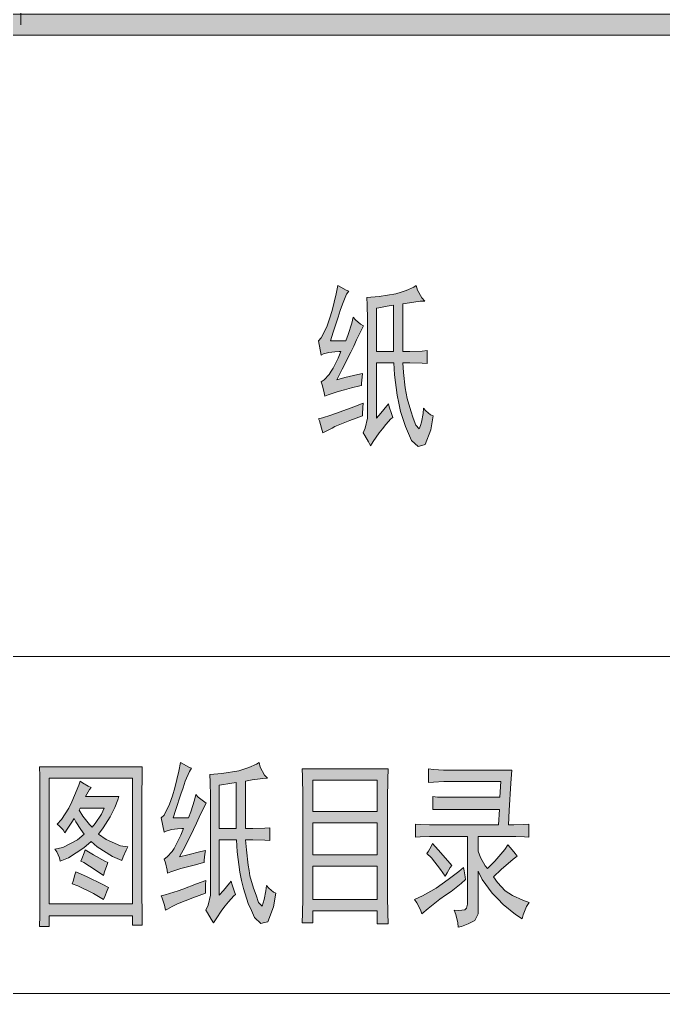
# Model space of a CAD drawing. Header units: millimetres. Extents: x 0 to 207, y 0 to 293.
# Drawn here: x 92.59 to 107.66, y 219.97 to 242.76 of the extents above; entities that cross this region are included whole.
import ezdxf

# ---------------------------------------------------------------- set-up
doc = ezdxf.new("R2010")
doc.units = ezdxf.units.MM

msp = doc.modelspace()

# ---------------------------------------------------------------- hatches: boundary and pattern name
h = msp.add_hatch(color=0)
h.dxf.hatch_style = 2
h.paths.add_polyline_path([(201.9935, 242.883972), (201.9935, 242.390083), (25.124833, 242.390083), (25.124833, 242.883972)])
h = msp.add_hatch(color=0)
h.dxf.hatch_style = 2
h.paths.add_polyline_path([(100.294722, 236.406972), (100.245333, 236.332889), (100.146556, 236.103583), (100.097167, 235.951889), (100.04425, 235.796667), (99.927833, 235.443889), (99.864333, 235.246333), (100.224167, 235.246333), (100.280611, 235.387444), (100.368806, 235.659083), (100.397028, 235.793139), (100.449944, 235.733167), (100.573417, 235.634389), (100.640444, 235.592056), (100.594583, 235.500333), (100.478167, 235.263972), (100.411139, 235.119333), (100.340583, 234.974694), (100.143028, 234.579583), (100.016028, 234.332639), (100.206528, 234.382028), (100.509917, 234.456111), (100.619278, 234.480806), (100.608694, 234.396139), (100.594583, 234.255028), (100.594583, 234.198583), (100.555778, 234.191528), (100.358222, 234.142139), (100.199472, 234.099806), (100.04425, 234.057472), (99.811417, 233.983389), (99.733806, 233.948111), (99.723222, 234.025722), (99.684417, 234.191528), (99.652667, 234.28325), (99.723222, 234.332639), (99.839639, 234.456111), (99.8855, 234.530194), (99.931361, 234.604278), (100.04425, 234.837111), (100.10775, 234.995861), (100.072472, 234.995861), (99.966639, 234.988806), (99.899611, 234.978222), (99.829056, 234.971167), (99.705583, 234.935889), (99.652667, 234.911194), (99.585639, 235.246333), (99.652667, 235.309833), (99.783194, 235.567361), (99.846694, 235.757861), (99.906667, 235.951889), (100.001917, 236.339944), (100.037194, 236.541028), (100.10775, 236.498694), (100.23475, 236.431667)])
h = msp.add_hatch(color=0)
h.paths.add_polyline_path([(101.328361, 233.450694), (101.2825, 233.418944), (101.159028, 233.284889), (101.084944, 233.186111), (101.007333, 233.087333), (100.86975, 232.88625), (100.80625, 232.787472), (100.756861, 232.879194), (100.672194, 233.027361), (100.629861, 233.087333), (100.682778, 233.20375), (100.735694, 233.436583), (100.735694, 233.549472), (100.735694, 235.592056), (100.735694, 235.750806), (100.728639, 236.082417), (100.721583, 236.258806), (101.003806, 236.2835), (101.398917, 236.343472), (101.518861, 236.382278), (101.638806, 236.421083), (101.815194, 236.498694), (101.875167, 236.541028), (101.903389, 236.431667), (102.002167, 236.248222), (102.072722, 236.174139), (101.966889, 236.167083), (101.712889, 236.131806), (101.561194, 236.107111), (101.561194, 234.995861), (101.727, 234.995861), (102.01275, 235.002917), (102.129167, 235.0135), (102.129167, 234.713639), (102.01275, 234.720694), (101.727, 234.731278), (101.561194, 234.731278), (101.578833, 234.498444), (101.617639, 234.142139), (101.642333, 234.015139), (101.6635, 233.891667), (101.744639, 233.602389), (101.804611, 233.433056), (101.861056, 233.26725), (101.945722, 233.182583), (101.973944, 233.260194), (101.998639, 233.337806), (102.037444, 233.542417), (102.048028, 233.665889), (102.100944, 233.602389), (102.210306, 233.510667), (102.270278, 233.485972), (102.217361, 233.161417), (102.083306, 232.815694), (102.002167, 232.794528), (101.921028, 232.773361), (101.765806, 232.914472), (101.69525, 233.07675), (101.621167, 233.239028), (101.508278, 233.591806), (101.465944, 233.782306), (101.427139, 233.972806), (101.367167, 234.449056), (101.349528, 234.731278), (100.943833, 234.731278), (100.943833, 233.433056), (101.042611, 233.549472), (101.183722, 233.718806), (101.222528, 233.768194), (101.240167, 233.701167), (101.293083, 233.542417)])
h.paths.add_polyline_path([(100.943833, 234.995861), (101.338944, 234.995861), (101.338944, 236.075361), (101.194306, 236.050667), (100.99675, 236.015389), (100.943833, 236.008333)])
h = msp.add_hatch(color=0)
h.dxf.hatch_style = 2
h.paths.add_polyline_path([(99.585639, 233.418944), (99.677361, 233.443639), (99.878444, 233.503611), (99.984278, 233.542417), (100.093639, 233.581222), (100.414667, 233.701167), (100.629861, 233.782306), (100.622806, 233.683528), (100.619278, 233.535361), (100.619278, 233.485972), (100.322944, 233.376611), (99.966639, 233.2355), (99.903139, 233.20375), (99.843167, 233.168472), (99.733806, 233.112028), (99.687944, 233.087333), (99.659722, 233.20375), (99.606806, 233.369556)])
h = msp.add_hatch(color=0)
h.dxf.hatch_style = 2
h.paths.add_polyline_path([(96.61525, 225.245083), (96.565861, 225.171), (96.467083, 224.941694), (96.417694, 224.79), (96.364778, 224.634778), (96.248361, 224.282), (96.184861, 224.084444), (96.544694, 224.084444), (96.601139, 224.225556), (96.689333, 224.497194), (96.717556, 224.63125), (96.770472, 224.571278), (96.893944, 224.4725), (96.960972, 224.430167), (96.915111, 224.341972), (96.798694, 224.102083), (96.731667, 223.957444), (96.661111, 223.812806), (96.463556, 223.417694), (96.336556, 223.17075), (96.527056, 223.220139), (96.830444, 223.294222), (96.939806, 223.318917), (96.929222, 223.237778), (96.915111, 223.096667), (96.915111, 223.036694), (96.876306, 223.029639), (96.67875, 222.98025), (96.52, 222.937917), (96.364778, 222.895583), (96.131944, 222.8215), (96.054333, 222.786222), (96.04375, 222.863833), (96.004944, 223.029639), (95.973194, 223.121361), (96.04375, 223.17075), (96.160167, 223.294222), (96.206028, 223.368306), (96.251889, 223.442389), (96.364778, 223.675222), (96.428278, 223.833972), (96.393, 223.833972), (96.287167, 223.826917), (96.220139, 223.816333), (96.149583, 223.809278), (96.026111, 223.774), (95.973194, 223.749306), (95.906167, 224.084444), (95.973194, 224.147944), (96.103722, 224.405472), (96.167222, 224.595972), (96.227194, 224.79), (96.322444, 225.178056), (96.357722, 225.379139), (96.428278, 225.336806), (96.555278, 225.269778)])
h = msp.add_hatch(color=0)
h.paths.add_polyline_path([(97.648889, 222.288806), (97.603028, 222.257056), (97.479556, 222.123), (97.405472, 222.024222), (97.327861, 221.925444), (97.190278, 221.724361), (97.126778, 221.625583), (97.077389, 221.717306), (96.992722, 221.865472), (96.950389, 221.925444), (97.003306, 222.041861), (97.056222, 222.274694), (97.056222, 222.387583), (97.056222, 224.430167), (97.056222, 224.588917), (97.049167, 224.920528), (97.045639, 225.096917), (97.324333, 225.121611), (97.719444, 225.181583), (97.839389, 225.220389), (97.959333, 225.259194), (98.135722, 225.336806), (98.195694, 225.379139), (98.223917, 225.269778), (98.322694, 225.086333), (98.39325, 225.01225), (98.287417, 225.005194), (98.033417, 224.969917), (97.881722, 224.945222), (97.881722, 223.833972), (98.051056, 223.833972), (98.333278, 223.841028), (98.449694, 223.851611), (98.449694, 223.55175), (98.333278, 223.558806), (98.051056, 223.569389), (97.881722, 223.569389), (97.899361, 223.336556), (97.938167, 222.98025), (97.962861, 222.85325), (97.984028, 222.729778), (98.065167, 222.4405), (98.125139, 222.274694), (98.181583, 222.105361), (98.26625, 222.020694), (98.294472, 222.098306), (98.319167, 222.175917), (98.357972, 222.380528), (98.368556, 222.504), (98.421472, 222.4405), (98.530833, 222.348778), (98.590806, 222.324083), (98.537889, 221.999528), (98.403833, 221.653806), (98.322694, 221.632639), (98.241556, 221.611472), (98.086333, 221.752583), (98.015778, 221.914861), (97.941694, 222.077139), (97.828806, 222.429917), (97.786472, 222.620417), (97.747667, 222.814444), (97.687694, 223.287167), (97.670056, 223.569389), (97.264361, 223.569389), (97.264361, 222.274694), (97.363139, 222.387583), (97.50425, 222.556917), (97.543056, 222.606306), (97.560694, 222.539278), (97.613611, 222.380528)])
h.paths.add_polyline_path([(97.264361, 223.833972), (97.659472, 223.833972), (97.659472, 224.913472), (97.514833, 224.888778), (97.317278, 224.8535), (97.264361, 224.846444)])
h = msp.add_hatch(color=0)
h.paths.add_polyline_path([(95.461667, 225.276833), (95.458139, 225.072222), (95.451083, 224.613611), (95.451083, 224.366667), (95.451083, 222.588667), (95.451083, 222.331139), (95.458139, 221.823139), (95.461667, 221.576194), (95.232361, 221.576194), (95.232361, 221.791389), (93.288556, 221.791389), (93.288556, 221.540917), (93.055722, 221.540917), (93.062778, 221.798444), (93.069833, 222.331139), (93.069833, 222.606306), (93.069833, 224.366667), (93.069833, 224.606556), (93.062778, 225.061639), (93.055722, 225.276833)])
h.paths.add_polyline_path([(95.232361, 222.073611), (95.232361, 225.01225), (93.288556, 225.01225), (93.288556, 222.073611)])
h = msp.add_hatch(color=0)
h.paths.add_polyline_path([(101.215472, 225.227444), (101.211944, 224.987556), (101.204889, 224.532472), (101.204889, 224.31375), (101.204889, 222.373472), (101.204889, 222.246472), (101.211944, 221.865472), (101.215472, 221.607944), (100.961472, 221.607944), (100.961472, 221.907806), (99.451583, 221.907806), (99.451583, 221.625583), (99.204639, 221.625583), (99.211694, 221.851361), (99.21875, 222.207667), (99.21875, 222.338194), (99.21875, 224.31375), (99.21875, 224.588917), (99.211694, 225.047528), (99.204639, 225.227444)])
h.paths.add_polyline_path([(100.961472, 222.172389), (100.961472, 222.955556), (99.451583, 222.955556), (99.451583, 222.172389)])
h.paths.add_polyline_path([(100.961472, 223.220139), (100.961472, 223.968028), (99.451583, 223.968028), (99.451583, 223.220139)])
h.paths.add_polyline_path([(100.961472, 224.232611), (100.961472, 224.962861), (99.451583, 224.962861), (99.451583, 224.232611)])
h = msp.add_hatch(color=0)
h.dxf.hatch_style = 2
h.paths.add_polyline_path([(102.263222, 224.282), (102.263222, 224.581861), (102.372583, 224.571278), (102.566611, 224.564222), (102.64775, 224.564222), (103.833083, 224.564222), (103.85425, 224.931111), (102.633639, 224.931111), (102.517222, 224.931111), (102.280861, 224.920528), (102.157389, 224.913472), (102.157389, 225.227444), (102.280861, 225.213333), (102.513694, 225.195694), (102.623056, 225.195694), (104.111778, 225.195694), (104.087083, 224.895833), (104.048278, 224.257306), (104.030639, 223.918639), (104.157639, 223.918639), (104.394, 223.925694), (104.506889, 223.93275), (104.506889, 223.632889), (104.408111, 223.643472), (104.2035, 223.650528), (104.097667, 223.650528), (103.321556, 223.650528), (103.321556, 223.301278), (103.378, 223.160167), (103.487361, 222.962611), (103.540278, 222.902639), (103.709611, 223.068444), (103.9495, 223.343611), (104.016528, 223.452972), (104.0765, 223.385944), (104.185861, 223.251889), (104.238778, 223.184861), (104.14, 223.121361), (103.861306, 222.877944), (103.681389, 222.705083), (103.773111, 222.571028), (103.953028, 222.380528), (104.041222, 222.324083), (104.129417, 222.264111), (104.365778, 222.158278), (104.517472, 222.105361), (104.453972, 222.006583), (104.372833, 221.816083), (104.355194, 221.724361), (104.196444, 221.823139), (103.910694, 222.055972), (103.780167, 222.190028), (103.649639, 222.324083), (103.420333, 222.645111), (103.321556, 222.839139), (103.321556, 221.957194), (103.321556, 221.840778), (103.243944, 221.682028), (103.169861, 221.643222), (103.09225, 221.600889), (102.937028, 221.540917), (102.855889, 221.526806), (102.848833, 221.625583), (102.802972, 221.823139), (102.764167, 221.925444), (102.873528, 221.914861), (103.007583, 221.928972), (103.02875, 221.950139), (103.053444, 221.971306), (103.074611, 222.066556), (103.074611, 222.140639), (103.074611, 223.650528), (102.284389, 223.650528), (102.182083, 223.650528), (101.966889, 223.643472), (101.857528, 223.632889), (101.857528, 223.93275), (101.966889, 223.925694), (102.182083, 223.918639), (102.284389, 223.918639), (103.797806, 223.918639), (103.818972, 224.282)])
h = msp.add_hatch(color=0)
h.paths.add_polyline_path([(94.26575, 224.797056), (94.230472, 224.747667), (94.166972, 224.638306), (94.13875, 224.581861), (94.918389, 224.581861), (94.893694, 224.507778), (94.819611, 224.324333), (94.766694, 224.214972), (94.713778, 224.109139), (94.5515, 223.851611), (94.442139, 223.699917), (94.615, 223.576444), (94.957194, 223.428278), (95.126528, 223.403583), (95.084194, 223.325972), (95.017167, 223.17075), (94.985417, 223.086083), (94.770222, 223.177806), (94.410389, 223.403583), (94.26575, 223.534111), (94.096417, 223.378889), (93.736583, 223.146056), (93.546083, 223.068444), (93.528444, 223.146056), (93.464944, 223.287167), (93.419083, 223.350667), (93.602528, 223.393), (93.944722, 223.569389), (94.103472, 223.699917), (94.022333, 223.809278), (93.905917, 223.992722), (93.870639, 224.066806), (93.817722, 223.982139), (93.708361, 223.816333), (93.648389, 223.735194), (93.609583, 223.802222), (93.521389, 223.901), (93.475528, 223.93275), (93.574306, 224.049167), (93.743639, 224.310222), (93.814194, 224.454861), (93.881222, 224.603028), (93.98, 224.846444), (94.01175, 224.945222), (94.068194, 224.906417), (94.195194, 224.828806)])
h.paths.add_polyline_path([(93.987056, 224.264361), (94.07525, 224.12325), (94.226944, 223.925694), (94.290444, 223.865722), (94.364528, 223.950389), (94.505639, 224.172639), (94.569139, 224.31375), (94.01175, 224.31375)])
h = msp.add_hatch(color=0)
h.dxf.hatch_style = 2
h.paths.add_polyline_path([(94.128167, 223.336556), (94.325722, 223.220139), (94.590306, 223.068444), (94.660861, 223.036694), (94.632639, 222.969667), (94.579722, 222.8215), (94.555028, 222.736833), (94.357472, 222.870889), (94.092889, 223.036694), (94.022333, 223.068444), (94.050556, 223.128417), (94.103472, 223.262472)])
h = msp.add_hatch(color=0)
h.dxf.hatch_style = 2
h.paths.add_polyline_path([(102.252639, 223.484722), (102.390222, 223.336556), (102.616, 223.079028), (102.704194, 222.969667), (102.668917, 222.920278), (102.594833, 222.796806), (102.5525, 222.722722), (102.443139, 222.877944), (102.227944, 223.146056), (102.122111, 223.251889), (102.157389, 223.301278), (102.220889, 223.417694)])
h = msp.add_hatch(color=0)
h.dxf.hatch_style = 2
h.paths.add_polyline_path([(103.02875, 222.638056), (102.926444, 222.546333), (102.690083, 222.362889), (102.559556, 222.274694), (102.429028, 222.182972), (102.153861, 221.96425), (102.005694, 221.840778), (101.970417, 221.9325), (101.88575, 222.098306), (101.832833, 222.172389), (102.019806, 222.257056), (102.344361, 222.4405), (102.481944, 222.539278), (102.623056, 222.638056), (102.873528, 222.828556), (102.982889, 222.920278), (102.993472, 222.846194), (103.018167, 222.705083)])
h = msp.add_hatch(color=0)
h.dxf.hatch_style = 2
h.paths.add_polyline_path([(93.905917, 222.8215), (94.159917, 222.712139), (94.544444, 222.528694), (94.671444, 222.454611), (94.643222, 222.387583), (94.586778, 222.246472), (94.555028, 222.172389), (94.318667, 222.3135), (93.951778, 222.496944), (93.824778, 222.539278), (93.845944, 222.606306), (93.888278, 222.747417)])
h = msp.add_hatch(color=0)
h.dxf.hatch_style = 2
h.paths.add_polyline_path([(95.906167, 222.257056), (95.997889, 222.28175), (96.198972, 222.34525), (96.304806, 222.380528), (96.414167, 222.419333), (96.735194, 222.539278), (96.950389, 222.620417), (96.946861, 222.521639), (96.939806, 222.373472), (96.939806, 222.324083), (96.643472, 222.214722), (96.287167, 222.073611), (96.223667, 222.041861), (96.163694, 222.006583), (96.054333, 221.950139), (96.008472, 221.925444), (95.98025, 222.041861), (95.927333, 222.207667)])

# ---------------------------------------------------------------- linework, layer by layer
at = {"color": 0, "lineweight": 0}
for points in [[(92.621806, 242.637028), (92.621806, 265.052528)], [(25.124833, 227.859167), (201.9935, 227.859167)], [(25.124833, 219.974583), (201.9935, 219.974583)]]:
    msp.add_lwpolyline(points, dxfattribs=at)
for points in [[(201.9935, 242.883972), (201.9935, 242.390083), (25.124833, 242.390083), (25.124833, 242.883972)], [(100.294722, 236.406972), (100.245333, 236.332889), (100.146556, 236.103583), (100.097167, 235.951889), (100.04425, 235.796667), (99.927833, 235.443889), (99.864333, 235.246333), (100.224167, 235.246333), (100.280611, 235.387444), (100.368806, 235.659083), (100.397028, 235.793139), (100.449944, 235.733167), (100.573417, 235.634389), (100.640444, 235.592056), (100.594583, 235.500333), (100.478167, 235.263972), (100.411139, 235.119333), (100.340583, 234.974694), (100.143028, 234.579583), (100.016028, 234.332639), (100.206528, 234.382028), (100.509917, 234.456111), (100.619278, 234.480806), (100.608694, 234.396139), (100.594583, 234.255028), (100.594583, 234.198583), (100.555778, 234.191528), (100.358222, 234.142139), (100.199472, 234.099806), (100.04425, 234.057472), (99.811417, 233.983389), (99.733806, 233.948111), (99.723222, 234.025722), (99.684417, 234.191528), (99.652667, 234.28325), (99.723222, 234.332639), (99.839639, 234.456111), (99.8855, 234.530194), (99.931361, 234.604278), (100.04425, 234.837111), (100.10775, 234.995861), (100.072472, 234.995861), (99.966639, 234.988806), (99.899611, 234.978222), (99.829056, 234.971167), (99.705583, 234.935889), (99.652667, 234.911194), (99.585639, 235.246333), (99.652667, 235.309833), (99.783194, 235.567361), (99.846694, 235.757861), (99.906667, 235.951889), (100.001917, 236.339944), (100.037194, 236.541028), (100.10775, 236.498694), (100.23475, 236.431667)], [(101.328361, 233.450694), (101.2825, 233.418944), (101.159028, 233.284889), (101.084944, 233.186111), (101.007333, 233.087333), (100.86975, 232.88625), (100.80625, 232.787472), (100.756861, 232.879194), (100.672194, 233.027361), (100.629861, 233.087333), (100.682778, 233.20375), (100.735694, 233.436583), (100.735694, 233.549472), (100.735694, 235.592056), (100.735694, 235.750806), (100.728639, 236.082417), (100.721583, 236.258806), (101.003806, 236.2835), (101.398917, 236.343472), (101.518861, 236.382278), (101.638806, 236.421083), (101.815194, 236.498694), (101.875167, 236.541028), (101.903389, 236.431667), (102.002167, 236.248222), (102.072722, 236.174139), (101.966889, 236.167083), (101.712889, 236.131806), (101.561194, 236.107111), (101.561194, 234.995861), (101.727, 234.995861), (102.01275, 235.002917), (102.129167, 235.0135), (102.129167, 234.713639), (102.01275, 234.720694), (101.727, 234.731278), (101.561194, 234.731278), (101.578833, 234.498444), (101.617639, 234.142139), (101.642333, 234.015139), (101.6635, 233.891667), (101.744639, 233.602389), (101.804611, 233.433056), (101.861056, 233.26725), (101.945722, 233.182583), (101.973944, 233.260194), (101.998639, 233.337806), (102.037444, 233.542417), (102.048028, 233.665889), (102.100944, 233.602389), (102.210306, 233.510667), (102.270278, 233.485972), (102.217361, 233.161417), (102.083306, 232.815694), (102.002167, 232.794528), (101.921028, 232.773361), (101.765806, 232.914472), (101.69525, 233.07675), (101.621167, 233.239028), (101.508278, 233.591806), (101.465944, 233.782306), (101.427139, 233.972806), (101.367167, 234.449056), (101.349528, 234.731278), (100.943833, 234.731278), (100.943833, 233.433056), (101.042611, 233.549472), (101.183722, 233.718806), (101.222528, 233.768194), (101.240167, 233.701167), (101.293083, 233.542417)], [(100.943833, 234.995861), (101.338944, 234.995861), (101.338944, 236.075361), (101.194306, 236.050667), (100.99675, 236.015389), (100.943833, 236.008333)], [(99.585639, 233.418944), (99.677361, 233.443639), (99.878444, 233.503611), (99.984278, 233.542417), (100.093639, 233.581222), (100.414667, 233.701167), (100.629861, 233.782306), (100.622806, 233.683528), (100.619278, 233.535361), (100.619278, 233.485972), (100.322944, 233.376611), (99.966639, 233.2355), (99.903139, 233.20375), (99.843167, 233.168472), (99.733806, 233.112028), (99.687944, 233.087333), (99.659722, 233.20375), (99.606806, 233.369556)], [(96.61525, 225.245083), (96.565861, 225.171), (96.467083, 224.941694), (96.417694, 224.79), (96.364778, 224.634778), (96.248361, 224.282), (96.184861, 224.084444), (96.544694, 224.084444), (96.601139, 224.225556), (96.689333, 224.497194), (96.717556, 224.63125), (96.770472, 224.571278), (96.893944, 224.4725), (96.960972, 224.430167), (96.915111, 224.341972), (96.798694, 224.102083), (96.731667, 223.957444), (96.661111, 223.812806), (96.463556, 223.417694), (96.336556, 223.17075), (96.527056, 223.220139), (96.830444, 223.294222), (96.939806, 223.318917), (96.929222, 223.237778), (96.915111, 223.096667), (96.915111, 223.036694), (96.876306, 223.029639), (96.67875, 222.98025), (96.52, 222.937917), (96.364778, 222.895583), (96.131944, 222.8215), (96.054333, 222.786222), (96.04375, 222.863833), (96.004944, 223.029639), (95.973194, 223.121361), (96.04375, 223.17075), (96.160167, 223.294222), (96.206028, 223.368306), (96.251889, 223.442389), (96.364778, 223.675222), (96.428278, 223.833972), (96.393, 223.833972), (96.287167, 223.826917), (96.220139, 223.816333), (96.149583, 223.809278), (96.026111, 223.774), (95.973194, 223.749306), (95.906167, 224.084444), (95.973194, 224.147944), (96.103722, 224.405472), (96.167222, 224.595972), (96.227194, 224.79), (96.322444, 225.178056), (96.357722, 225.379139), (96.428278, 225.336806), (96.555278, 225.269778)], [(97.648889, 222.288806), (97.603028, 222.257056), (97.479556, 222.123), (97.405472, 222.024222), (97.327861, 221.925444), (97.190278, 221.724361), (97.126778, 221.625583), (97.077389, 221.717306), (96.992722, 221.865472), (96.950389, 221.925444), (97.003306, 222.041861), (97.056222, 222.274694), (97.056222, 222.387583), (97.056222, 224.430167), (97.056222, 224.588917), (97.049167, 224.920528), (97.045639, 225.096917), (97.324333, 225.121611), (97.719444, 225.181583), (97.839389, 225.220389), (97.959333, 225.259194), (98.135722, 225.336806), (98.195694, 225.379139), (98.223917, 225.269778), (98.322694, 225.086333), (98.39325, 225.01225), (98.287417, 225.005194), (98.033417, 224.969917), (97.881722, 224.945222), (97.881722, 223.833972), (98.051056, 223.833972), (98.333278, 223.841028), (98.449694, 223.851611), (98.449694, 223.55175), (98.333278, 223.558806), (98.051056, 223.569389), (97.881722, 223.569389), (97.899361, 223.336556), (97.938167, 222.98025), (97.962861, 222.85325), (97.984028, 222.729778), (98.065167, 222.4405), (98.125139, 222.274694), (98.181583, 222.105361), (98.26625, 222.020694), (98.294472, 222.098306), (98.319167, 222.175917), (98.357972, 222.380528), (98.368556, 222.504), (98.421472, 222.4405), (98.530833, 222.348778), (98.590806, 222.324083), (98.537889, 221.999528), (98.403833, 221.653806), (98.322694, 221.632639), (98.241556, 221.611472), (98.086333, 221.752583), (98.015778, 221.914861), (97.941694, 222.077139), (97.828806, 222.429917), (97.786472, 222.620417), (97.747667, 222.814444), (97.687694, 223.287167), (97.670056, 223.569389), (97.264361, 223.569389), (97.264361, 222.274694), (97.363139, 222.387583), (97.50425, 222.556917), (97.543056, 222.606306), (97.560694, 222.539278), (97.613611, 222.380528)], [(95.461667, 225.276833), (95.458139, 225.072222), (95.451083, 224.613611), (95.451083, 224.366667), (95.451083, 222.588667), (95.451083, 222.331139), (95.458139, 221.823139), (95.461667, 221.576194), (95.232361, 221.576194), (95.232361, 221.791389), (93.288556, 221.791389), (93.288556, 221.540917), (93.055722, 221.540917), (93.062778, 221.798444), (93.069833, 222.331139), (93.069833, 222.606306), (93.069833, 224.366667), (93.069833, 224.606556), (93.062778, 225.061639), (93.055722, 225.276833)], [(101.215472, 225.227444), (101.211944, 224.987556), (101.204889, 224.532472), (101.204889, 224.31375), (101.204889, 222.373472), (101.204889, 222.246472), (101.211944, 221.865472), (101.215472, 221.607944), (100.961472, 221.607944), (100.961472, 221.907806), (99.451583, 221.907806), (99.451583, 221.625583), (99.204639, 221.625583), (99.211694, 221.851361), (99.21875, 222.207667), (99.21875, 222.338194), (99.21875, 224.31375), (99.21875, 224.588917), (99.211694, 225.047528), (99.204639, 225.227444)], [(102.263222, 224.282), (102.263222, 224.581861), (102.372583, 224.571278), (102.566611, 224.564222), (102.64775, 224.564222), (103.833083, 224.564222), (103.85425, 224.931111), (102.633639, 224.931111), (102.517222, 224.931111), (102.280861, 224.920528), (102.157389, 224.913472), (102.157389, 225.227444), (102.280861, 225.213333), (102.513694, 225.195694), (102.623056, 225.195694), (104.111778, 225.195694), (104.087083, 224.895833), (104.048278, 224.257306), (104.030639, 223.918639), (104.157639, 223.918639), (104.394, 223.925694), (104.506889, 223.93275), (104.506889, 223.632889), (104.408111, 223.643472), (104.2035, 223.650528), (104.097667, 223.650528), (103.321556, 223.650528), (103.321556, 223.301278), (103.378, 223.160167), (103.487361, 222.962611), (103.540278, 222.902639), (103.709611, 223.068444), (103.9495, 223.343611), (104.016528, 223.452972), (104.0765, 223.385944), (104.185861, 223.251889), (104.238778, 223.184861), (104.14, 223.121361), (103.861306, 222.877944), (103.681389, 222.705083), (103.773111, 222.571028), (103.953028, 222.380528), (104.041222, 222.324083), (104.129417, 222.264111), (104.365778, 222.158278), (104.517472, 222.105361), (104.453972, 222.006583), (104.372833, 221.816083), (104.355194, 221.724361), (104.196444, 221.823139), (103.910694, 222.055972), (103.780167, 222.190028), (103.649639, 222.324083), (103.420333, 222.645111), (103.321556, 222.839139), (103.321556, 221.957194), (103.321556, 221.840778), (103.243944, 221.682028), (103.169861, 221.643222), (103.09225, 221.600889), (102.937028, 221.540917), (102.855889, 221.526806), (102.848833, 221.625583), (102.802972, 221.823139), (102.764167, 221.925444), (102.873528, 221.914861), (103.007583, 221.928972), (103.02875, 221.950139), (103.053444, 221.971306), (103.074611, 222.066556), (103.074611, 222.140639), (103.074611, 223.650528), (102.284389, 223.650528), (102.182083, 223.650528), (101.966889, 223.643472), (101.857528, 223.632889), (101.857528, 223.93275), (101.966889, 223.925694), (102.182083, 223.918639), (102.284389, 223.918639), (103.797806, 223.918639), (103.818972, 224.282)], [(95.232361, 222.073611), (95.232361, 225.01225), (93.288556, 225.01225), (93.288556, 222.073611)], [(94.26575, 224.797056), (94.230472, 224.747667), (94.166972, 224.638306), (94.13875, 224.581861), (94.918389, 224.581861), (94.893694, 224.507778), (94.819611, 224.324333), (94.766694, 224.214972), (94.713778, 224.109139), (94.5515, 223.851611), (94.442139, 223.699917), (94.615, 223.576444), (94.957194, 223.428278), (95.126528, 223.403583), (95.084194, 223.325972), (95.017167, 223.17075), (94.985417, 223.086083), (94.770222, 223.177806), (94.410389, 223.403583), (94.26575, 223.534111), (94.096417, 223.378889), (93.736583, 223.146056), (93.546083, 223.068444), (93.528444, 223.146056), (93.464944, 223.287167), (93.419083, 223.350667), (93.602528, 223.393), (93.944722, 223.569389), (94.103472, 223.699917), (94.022333, 223.809278), (93.905917, 223.992722), (93.870639, 224.066806), (93.817722, 223.982139), (93.708361, 223.816333), (93.648389, 223.735194), (93.609583, 223.802222), (93.521389, 223.901), (93.475528, 223.93275), (93.574306, 224.049167), (93.743639, 224.310222), (93.814194, 224.454861), (93.881222, 224.603028), (93.98, 224.846444), (94.01175, 224.945222), (94.068194, 224.906417), (94.195194, 224.828806)], [(97.264361, 223.833972), (97.659472, 223.833972), (97.659472, 224.913472), (97.514833, 224.888778), (97.317278, 224.8535), (97.264361, 224.846444)], [(100.961472, 224.232611), (100.961472, 224.962861), (99.451583, 224.962861), (99.451583, 224.232611)], [(93.987056, 224.264361), (94.07525, 224.12325), (94.226944, 223.925694), (94.290444, 223.865722), (94.364528, 223.950389), (94.505639, 224.172639), (94.569139, 224.31375), (94.01175, 224.31375)], [(100.961472, 223.220139), (100.961472, 223.968028), (99.451583, 223.968028), (99.451583, 223.220139)], [(94.128167, 223.336556), (94.325722, 223.220139), (94.590306, 223.068444), (94.660861, 223.036694), (94.632639, 222.969667), (94.579722, 222.8215), (94.555028, 222.736833), (94.357472, 222.870889), (94.092889, 223.036694), (94.022333, 223.068444), (94.050556, 223.128417), (94.103472, 223.262472)], [(102.252639, 223.484722), (102.390222, 223.336556), (102.616, 223.079028), (102.704194, 222.969667), (102.668917, 222.920278), (102.594833, 222.796806), (102.5525, 222.722722), (102.443139, 222.877944), (102.227944, 223.146056), (102.122111, 223.251889), (102.157389, 223.301278), (102.220889, 223.417694)], [(100.961472, 222.172389), (100.961472, 222.955556), (99.451583, 222.955556), (99.451583, 222.172389)], [(103.02875, 222.638056), (102.926444, 222.546333), (102.690083, 222.362889), (102.559556, 222.274694), (102.429028, 222.182972), (102.153861, 221.96425), (102.005694, 221.840778), (101.970417, 221.9325), (101.88575, 222.098306), (101.832833, 222.172389), (102.019806, 222.257056), (102.344361, 222.4405), (102.481944, 222.539278), (102.623056, 222.638056), (102.873528, 222.828556), (102.982889, 222.920278), (102.993472, 222.846194), (103.018167, 222.705083)], [(93.905917, 222.8215), (94.159917, 222.712139), (94.544444, 222.528694), (94.671444, 222.454611), (94.643222, 222.387583), (94.586778, 222.246472), (94.555028, 222.172389), (94.318667, 222.3135), (93.951778, 222.496944), (93.824778, 222.539278), (93.845944, 222.606306), (93.888278, 222.747417)], [(95.906167, 222.257056), (95.997889, 222.28175), (96.198972, 222.34525), (96.304806, 222.380528), (96.414167, 222.419333), (96.735194, 222.539278), (96.950389, 222.620417), (96.946861, 222.521639), (96.939806, 222.373472), (96.939806, 222.324083), (96.643472, 222.214722), (96.287167, 222.073611), (96.223667, 222.041861), (96.163694, 222.006583), (96.054333, 221.950139), (96.008472, 221.925444), (95.98025, 222.041861), (95.927333, 222.207667)]]:
    msp.add_lwpolyline(points, close=True, dxfattribs=at)

doc.saveas('drawing.dxf')
